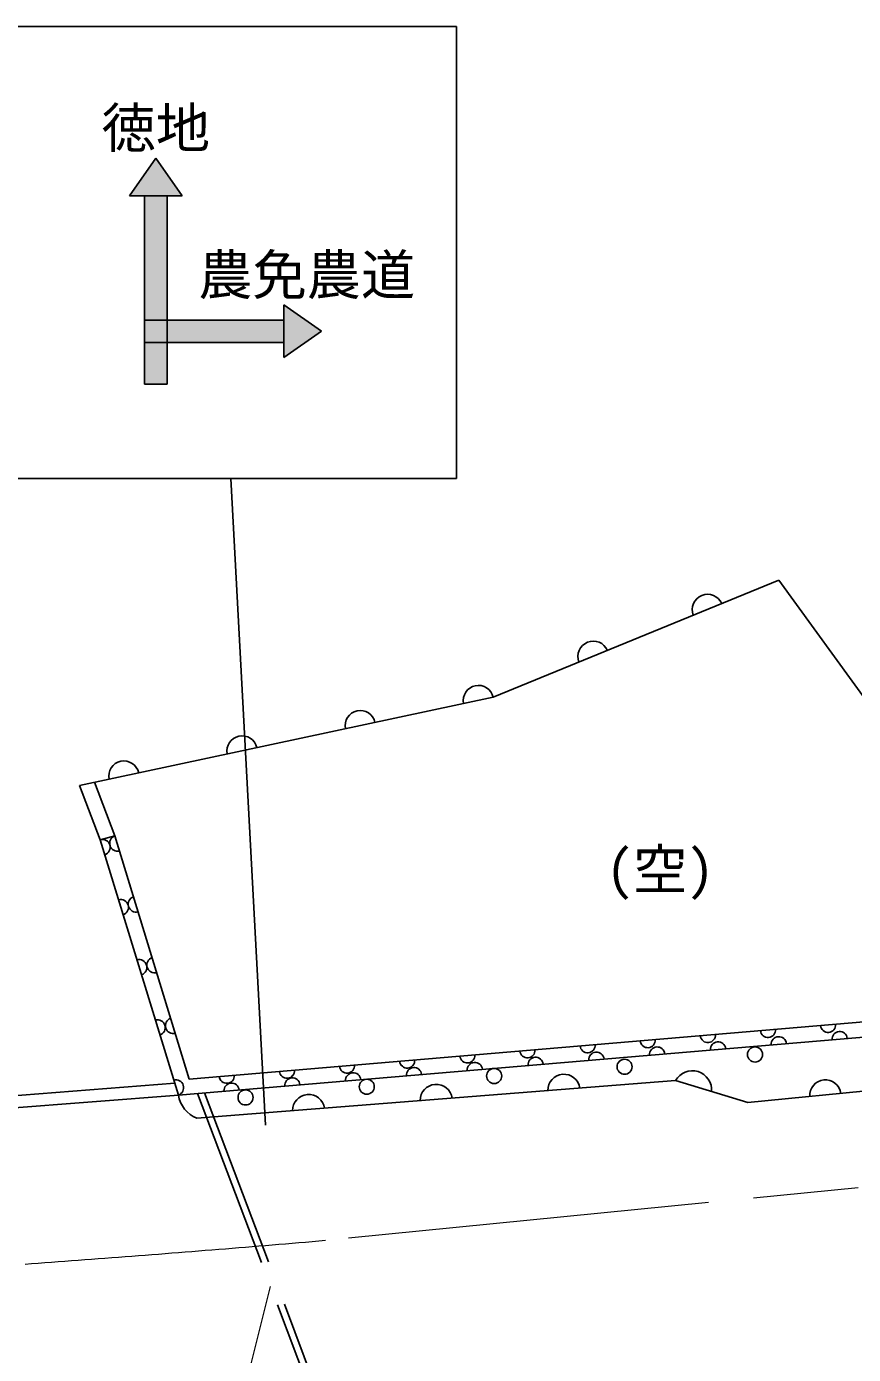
# Model space of a CAD drawing. Units: millimetres, scale not verified. Extents: x 40000 to 680000, y 20000 to 380000.
# Drawn here: x 384811 to 412260, y 269451 to 313526 of the extents above; entities that cross this region are included whole.
import ezdxf
from ezdxf.enums import TextEntityAlignment as Align

# ---------------------------------------------------------------- set-up
doc = ezdxf.new("R2010")
doc.units = ezdxf.units.MM
doc.header["$LTSCALE"] = 1000
doc.linetypes.add('CHAIN', pattern=[18.5, 12, -1.5, 3.5, -1.5])
doc.linetypes.add('DASHED', pattern=[7.5, 6, -1.5])
for name, color, linetype, lineweight in [('M-BGD', 7, 'Continuous', 25), ('M-BGD-EXST', 7, 'Continuous', 25), ('M-BMK', 2, 'CHAIN', 13), ('M-STR-HTXT', 7, 'Continuous', 13), ('M-STR-STRC', 7, 'Continuous', 25)]:
    doc.layers.add(name, color=color, linetype=linetype, lineweight=lineweight)
doc.styles.add('ＭＳ ゴシック', font='')
doc.styles.get('ＭＳ ゴシック').set_extended_font_data('MS Gothic')

msp = doc.modelspace()

# ---------------------------------------------------------------- hatches: boundary and pattern name
at = {"layer": 'M-STR-STRC'}
for points in [[(389103, 309161), (389978, 307911), (389478, 307911), (388728, 307911), (388228, 307911)], [(388728, 307911), (389478, 307911), (389478, 303786), (388728, 303786)], [(393353, 303786), (393353, 304286), (394603, 303411), (393353, 302536), (393353, 303036)], [(388728, 303786), (389478, 303786), (389478, 303036), (388728, 303036)], [(389478, 303786), (393353, 303786), (393353, 303036), (389478, 303036)], [(388728, 303036), (389478, 303036), (389478, 301661), (388728, 301661)]]:
    msp.add_hatch(color=256, dxfattribs=at).paths.add_polyline_path(points)

# ---------------------------------------------------------------- linework, layer by layer
at = {"layer": 'M-BGD'}
for p, q in [((400300, 291264), (409785, 295152)), ((409785, 295152), (412800, 290989)), ((386572, 288336), (400300, 291264)), ((387259, 286537), (387744, 286662)), ((389850, 278061), (387259, 286537)), ((390211, 278593), (387744, 286662)), ((422148, 281298), (390211, 278593)), ((422147, 280796), (389850, 278061)), ((408749, 277808), (420081, 278936)), ((390463, 277288), (406355, 278545)), ((406355, 278545), (408749, 277808))]:
    msp.add_line(p, q, dxfattribs=at)
at = {"layer": 'M-BGD', "linetype": 'DASHED'}
for p, q in [((387259, 286537), (386572, 288336)), ((387744, 286662), (387065, 288441)), ((384085, 278008), (389730, 278454)), ((390486, 278115), (395325, 265308)), ((390719, 278134), (395562, 265316)), ((384124, 277609), (389850, 278061))]:
    msp.add_line(p, q, dxfattribs=at)
at = {"layer": 'M-BGD'}
for centre in [(408993, 279407), (404663, 279000), (396105, 278337), (400333, 278694), (392080, 277981)]:
    msp.add_circle(centre, 250, dxfattribs=at)
for centre, radius, start, end in [((407418, 294168), 513, 23.711, 200.8668), ((403624, 292613), 513, 23.711, 200.8668), ((399810, 291158), 501, 12.1871, 191.8928), ((395887, 290322), 501, 12.1871, 191.8928), ((391965, 289485), 501, 12.1871, 191.8928), ((388043, 288649), 501, 12.1871, 191.8928), ((387325, 286285), 261, 289.4019, 104.5974), ((387834, 286414), 264, 110.0501, 283.9492), ((387934, 284290), 261, 289.4019, 104.5974), ((388451, 284397), 264, 110.0501, 283.9492), ((388544, 282296), 261, 289.4019, 104.5974), ((389068, 282379), 264, 110.0501, 283.9492), ((389154, 280301), 261, 289.4019, 104.5974), ((389684, 280362), 264, 110.0501, 283.9492), ((411419, 280390), 250, 184.9343, 4.7473), ((405431, 279882), 250, 184.9343, 4.7473), ((407427, 280051), 250, 184.9343, 4.7473), ((409423, 280221), 250, 184.9343, 4.7473), ((409783, 279746), 253, 5.5733, 184.1083), ((411802, 279917), 253, 5.5733, 184.1083), ((401439, 279544), 250, 184.9343, 4.7473), ((403435, 279713), 250, 184.9343, 4.7473), ((403728, 279233), 253, 5.5733, 184.1083), ((405746, 279404), 253, 5.5733, 184.1083), ((407765, 279575), 253, 5.5733, 184.1083), ((395450, 279037), 250, 184.9343, 4.7473), ((397446, 279206), 250, 184.9343, 4.7473), ((399443, 279375), 250, 184.9343, 4.7473), ((399691, 278891), 253, 5.5733, 184.1083), ((401709, 279062), 253, 5.5733, 184.1083), ((389764, 278307), 261, 289.4019, 104.5974), ((391458, 278699), 250, 184.9343, 4.7473), ((393454, 278868), 250, 184.9343, 4.7473), ((393635, 278378), 253, 5.5733, 184.1083), ((395654, 278549), 253, 5.5733, 184.1083), ((397672, 278720), 253, 5.5733, 184.1083), ((402649, 278219), 532, 8.0092, 181.0353), ((406912, 278225), 642, 355.6775, 150.1098), ((411326, 278047), 518, 7.668, 183.6999), ((391617, 278207), 253, 5.5733, 184.1083), ((398412, 277884), 532, 8.0092, 181.0353), ((390862, 278234), 1027, 189.6941, 247.1019), ((394174, 277549), 532, 8.0092, 181.0353)]:
    msp.add_arc(centre, radius, start, end, dxfattribs=at)
at = {"layer": 'M-BMK'}
msp.add_line((462677, 279926), (394739, 273239), dxfattribs=at)
msp.add_arc((332881, 993125), 722538, 272.65093, 274.91123, dxfattribs=at)
at = {"layer": 'M-STR-HTXT'}
msp.add_line((385335, 241343), (392906, 271711), dxfattribs=at)
at = {"layer": 'M-STR-STRC'}
for p, q in [((384088, 313526), (399088, 313526)), ((399088, 313526), (399088, 298526)), ((388228, 307911), (389103, 309161)), ((389103, 309161), (389978, 307911)), ((389978, 307911), (388228, 307911)), ((388728, 307911), (388728, 301661)), ((389478, 307911), (389478, 301661)), ((393353, 302536), (393353, 304286)), ((393353, 304286), (394603, 303411)), ((388728, 303786), (393353, 303786)), ((394603, 303411), (393353, 302536)), ((388728, 303036), (393353, 303036)), ((388728, 301661), (389478, 301661)), ((384088, 298526), (399088, 298526)), ((392748, 277059), (391588, 298526))]:
    msp.add_line(p, q, dxfattribs=at)

# ---------------------------------------------------------------- texts
at = {"layer": 'M-BGD-EXST', "style": 'ＭＳ ゴシック'}
msp.add_text('(空)', height=1320, dxfattribs=at).set_placement((405843, 284492), align=Align.BOTTOM_CENTER)
at = {"layer": 'M-STR-STRC', "style": 'ＭＳ ゴシック'}
for s, p in [('徳地', (389103, 310161)), ('農免農道', (394111, 305286))]:
    msp.add_text(s, height=1320, dxfattribs=at).set_placement(p, align=Align.MIDDLE_CENTER)

doc.saveas('drawing.dxf')
